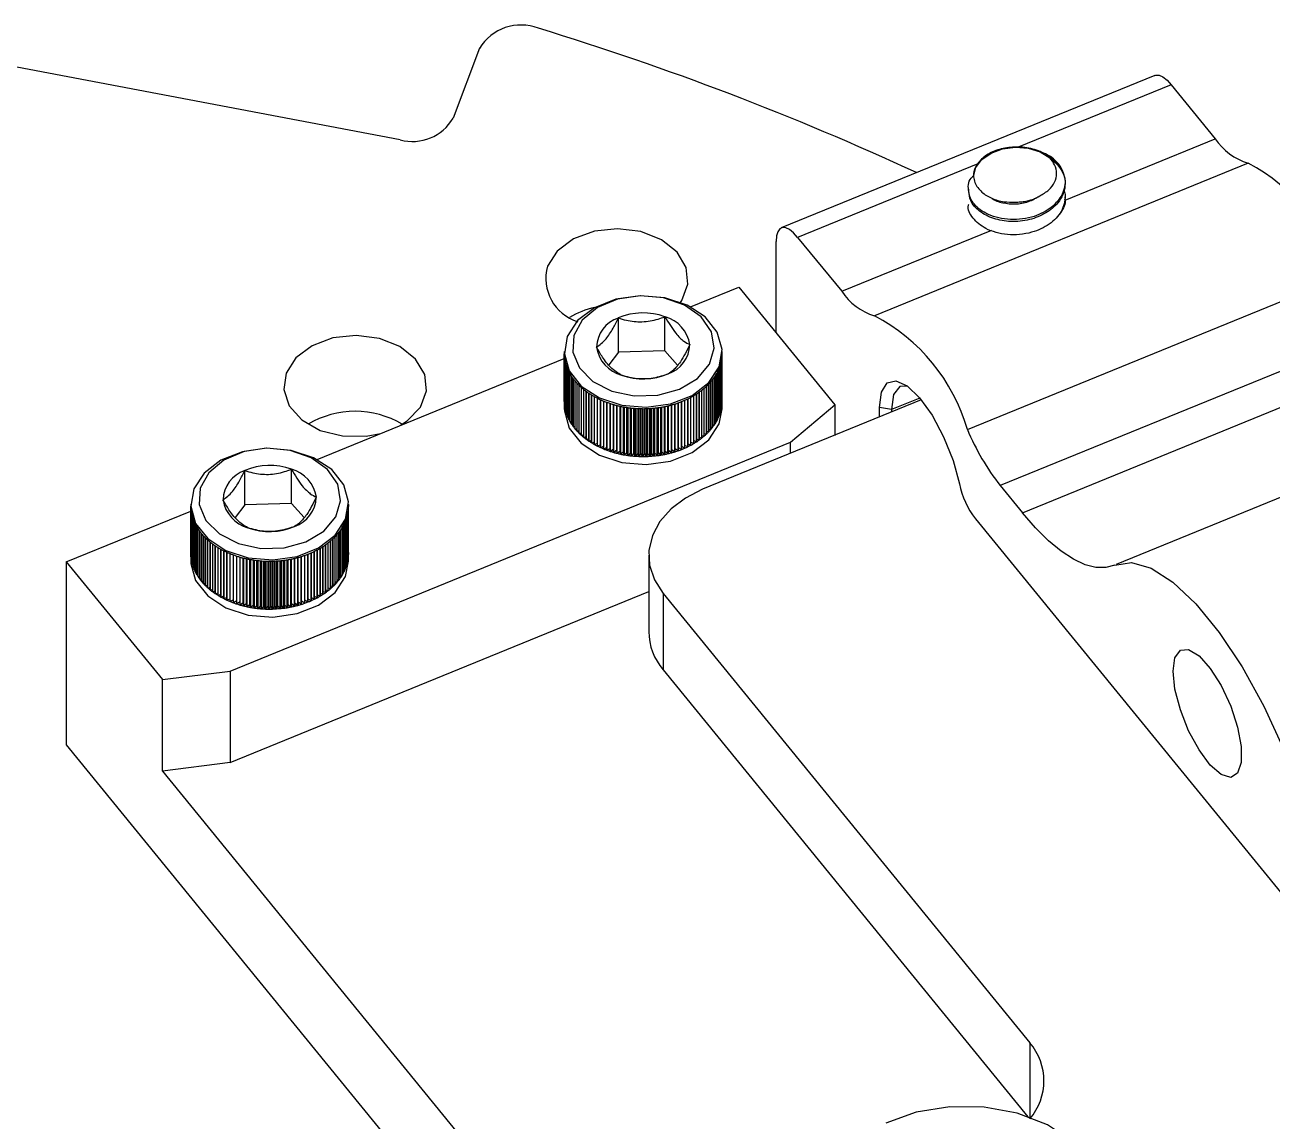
# Model space of a CAD drawing. Header units: inches. Extents: x -3.35 to 3.35, y -2.74 to 2.65.
# Drawn here: x 0.573 to 2.018, y 0.722 to 1.992 of the extents above; entities that cross this region are included whole.
import ezdxf

# ---------------------------------------------------------------- set-up
doc = ezdxf.new("R2010")
doc.units = ezdxf.units.IN
doc.header["$MEASUREMENT"] = 0

msp = doc.modelspace()

# ---------------------------------------------------------------- linework, layer by layer
at = {"color": 7, "linetype": 'Continuous', "lineweight": 25}
for p, q in [((1.0076, 1.8594), (0.3797, 1.9783)), ((1.0995, 1.9653), (1.0688, 1.8844)), ((1.8824, 1.934), (1.4493, 1.7572)), ((1.9013, 1.9231), (1.7239, 1.8507)), ((1.9013, 1.9231), (1.9523, 1.8606)), ((1.7782, 1.7895), (1.9523, 1.8606)), ((1.6771, 1.8316), (1.4682, 1.7463)), ((1.9904, 1.8322), (1.5574, 1.6554)), ((1.6662, 1.8022), (1.6662, 1.8)), ((1.7782, 1.7912), (1.7782, 1.7934)), ((1.5193, 1.6838), (1.6934, 1.7548)), ((1.4432, 1.6355), (1.4432, 1.7416)), ((1.4682, 1.7463), (1.5193, 1.6838)), ((1.665, 1.5236), (2.098, 1.7004)), ((1.3441, 1.6658), (1.3999, 1.6885)), ((1.3999, 1.6885), (1.5113, 1.5522)), ((1.2604, 1.6133), (1.2604, 1.6529)), ((1.3144, 1.6147), (1.3144, 1.6543)), ((2.1361, 1.6354), (1.7031, 1.4586)), ((0.9111, 1.489), (1.1977, 1.606)), ((1.1977, 1.614), (1.1977, 1.6126)), ((1.1977, 1.5562), (1.1977, 1.6117)), ((1.1977, 1.556), (1.1977, 1.6114)), ((1.1979, 1.5532), (1.1979, 1.6086)), ((1.1979, 1.553), (1.1979, 1.6084)), ((1.1983, 1.5502), (1.1983, 1.6056)), ((1.1983, 1.55), (1.1983, 1.6054)), ((1.2604, 1.6133), (1.2493, 1.5984)), ((1.3144, 1.6147), (1.2604, 1.6133)), ((1.3291, 1.5983), (1.3144, 1.6147)), ((1.3804, 1.552), (1.3804, 1.6074)), ((1.3805, 1.5522), (1.3805, 1.6076)), ((1.3807, 1.6126), (1.3807, 1.614)), ((1.3807, 1.558), (1.3807, 1.6117)), ((1.3807, 1.5552), (1.3807, 1.6106)), ((1.3807, 1.555), (1.3807, 1.6104)), ((1.1988, 1.5472), (1.1988, 1.6026)), ((1.1989, 1.5469), (1.1989, 1.6024)), ((1.1996, 1.5442), (1.1996, 1.5996)), ((1.1996, 1.544), (1.1996, 1.5994)), ((1.2005, 1.5412), (1.2005, 1.5967)), ((1.2006, 1.541), (1.2006, 1.5964)), ((1.2017, 1.5383), (1.2017, 1.5937)), ((1.2018, 1.5381), (1.2018, 1.5935)), ((1.203, 1.5354), (1.203, 1.5908)), ((1.2031, 1.5352), (1.2031, 1.5906)), ((1.3763, 1.5373), (1.3763, 1.5928)), ((1.3763, 1.5371), (1.3763, 1.5926)), ((1.3775, 1.54), (1.3775, 1.5955)), ((1.3776, 1.5402), (1.3776, 1.5957)), ((1.3785, 1.543), (1.3785, 1.5984)), ((1.3786, 1.5432), (1.3786, 1.5986)), ((1.3794, 1.5462), (1.3794, 1.6016)), ((1.3794, 1.5459), (1.3794, 1.6014)), ((1.38, 1.5492), (1.38, 1.6046)), ((1.38, 1.5489), (1.38, 1.6044)), ((1.7288, 1.4272), (2.1618, 1.604)), ((1.2046, 1.5326), (1.2046, 1.588)), ((1.2047, 1.5324), (1.2047, 1.5878)), ((1.2063, 1.5298), (1.2063, 1.5852)), ((1.2064, 1.5296), (1.2064, 1.585)), ((1.2082, 1.5271), (1.2082, 1.5825)), ((1.2083, 1.5269), (1.2083, 1.5823)), ((1.2103, 1.5244), (1.2103, 1.5799)), ((1.2104, 1.5242), (1.2104, 1.5797)), ((1.2125, 1.5218), (1.2125, 1.5773)), ((1.2127, 1.5217), (1.2127, 1.5771)), ((1.365, 1.5208), (1.365, 1.5763)), ((1.3651, 1.521), (1.3651, 1.5764)), ((1.3673, 1.5234), (1.3673, 1.5788)), ((1.3675, 1.5236), (1.3675, 1.579)), ((1.3695, 1.526), (1.3695, 1.5814)), ((1.3696, 1.5262), (1.3696, 1.5816)), ((1.3714, 1.5287), (1.3714, 1.5841)), ((1.3716, 1.5289), (1.3716, 1.5843)), ((1.3732, 1.5314), (1.3732, 1.5869)), ((1.3733, 1.5316), (1.3733, 1.5871)), ((1.3748, 1.5343), (1.3748, 1.5897)), ((1.3749, 1.5345), (1.3749, 1.5899)), ((1.215, 1.5193), (1.215, 1.5748)), ((1.2151, 1.5192), (1.2151, 1.5746)), ((1.2175, 1.5169), (1.2175, 1.5724)), ((1.2177, 1.5168), (1.2177, 1.5722)), ((1.2203, 1.5146), (1.2203, 1.57)), ((1.2205, 1.5144), (1.2205, 1.5699)), ((1.2232, 1.5124), (1.2232, 1.5678)), ((1.2234, 1.5122), (1.2234, 1.5676)), ((1.2262, 1.5102), (1.2262, 1.5656)), ((1.2264, 1.5101), (1.2264, 1.5655)), ((1.2294, 1.5082), (1.2294, 1.5636)), ((1.2296, 1.508), (1.2296, 1.5635)), ((1.2327, 1.5062), (1.2327, 1.5617)), ((1.2329, 1.5061), (1.2329, 1.5616)), ((1.3478, 1.5074), (1.3478, 1.5628)), ((1.348, 1.5075), (1.348, 1.563)), ((1.351, 1.5094), (1.351, 1.5648)), ((1.3512, 1.5095), (1.3512, 1.565)), ((1.3541, 1.5115), (1.3541, 1.5669)), ((1.3543, 1.5116), (1.3543, 1.5671)), ((1.357, 1.5137), (1.357, 1.5691)), ((1.3572, 1.5138), (1.3572, 1.5693)), ((1.3598, 1.516), (1.3598, 1.5714)), ((1.36, 1.5161), (1.36, 1.5716)), ((1.3625, 1.5184), (1.3625, 1.5738)), ((1.3627, 1.5185), (1.3627, 1.574)), ((1.1977, 1.5571), (1.1977, 1.5478)), ((1.1979, 1.556), (1.1977, 1.556)), ((1.1983, 1.5529), (1.1979, 1.553)), ((1.1988, 1.5498), (1.1983, 1.55)), ((1.1996, 1.5468), (1.1989, 1.5469)), ((1.2361, 1.5044), (1.2361, 1.5599)), ((1.2364, 1.5043), (1.2364, 1.5597)), ((1.2397, 1.5027), (1.2397, 1.5582)), ((1.2399, 1.5026), (1.2399, 1.558)), ((1.2434, 1.5011), (1.2434, 1.5566)), ((1.2436, 1.501), (1.2436, 1.5565)), ((1.2471, 1.4997), (1.2471, 1.5551)), ((1.2474, 1.4996), (1.2474, 1.555)), ((1.251, 1.4984), (1.251, 1.5538)), ((1.2512, 1.4983), (1.2512, 1.5537)), ((1.2549, 1.4971), (1.2549, 1.5526)), ((1.2549, 1.5007), (1.2549, 1.5526)), ((1.2552, 1.4971), (1.2552, 1.5525)), ((1.2587, 1.4996), (1.2587, 1.5516)), ((1.2589, 1.4961), (1.2589, 1.5515)), ((1.2592, 1.496), (1.2592, 1.5514)), ((1.2625, 1.4986), (1.2625, 1.5507)), ((1.263, 1.4951), (1.263, 1.5506)), ((1.2633, 1.4951), (1.2633, 1.5505)), ((1.2664, 1.4978), (1.2664, 1.5499)), ((1.2671, 1.4943), (1.2671, 1.5498)), ((1.2674, 1.4943), (1.2674, 1.5497)), ((1.2704, 1.4971), (1.2704, 1.5492)), ((1.2713, 1.4937), (1.2713, 1.5491)), ((1.2716, 1.4936), (1.2716, 1.5491)), ((1.2744, 1.4966), (1.2744, 1.5487)), ((1.2755, 1.4931), (1.2755, 1.5486)), ((1.2758, 1.4931), (1.2758, 1.5486)), ((1.2784, 1.4961), (1.2784, 1.5483)), ((1.2798, 1.4928), (1.2798, 1.5482)), ((1.2801, 1.4927), (1.2801, 1.5482)), ((1.2824, 1.4958), (1.2824, 1.548)), ((1.2841, 1.4925), (1.2841, 1.548)), ((1.2844, 1.4925), (1.2844, 1.5479)), ((1.2865, 1.4957), (1.2865, 1.5479)), ((1.2884, 1.4924), (1.2884, 1.5479)), ((1.2887, 1.4924), (1.2887, 1.5479)), ((1.2906, 1.4957), (1.2906, 1.5479)), ((1.2927, 1.4925), (1.2927, 1.5479)), ((1.293, 1.4925), (1.293, 1.5479)), ((1.2947, 1.4958), (1.2947, 1.548)), ((1.2969, 1.4927), (1.2969, 1.5481)), ((1.2972, 1.4927), (1.2972, 1.5481)), ((1.2987, 1.496), (1.2987, 1.5482)), ((1.3012, 1.493), (1.3012, 1.5484)), ((1.3015, 1.493), (1.3015, 1.5484)), ((1.3028, 1.4964), (1.3028, 1.5486)), ((1.3054, 1.4934), (1.3054, 1.5489)), ((1.3057, 1.4935), (1.3057, 1.5489)), ((1.3068, 1.4969), (1.3068, 1.5491)), ((1.3096, 1.4941), (1.3096, 1.5495)), ((1.3099, 1.4941), (1.3099, 1.5495)), ((1.3107, 1.4976), (1.3107, 1.5497)), ((1.3138, 1.4948), (1.3138, 1.5502)), ((1.3141, 1.4949), (1.3141, 1.5503)), ((1.3147, 1.4983), (1.3147, 1.5504)), ((1.3179, 1.4957), (1.3179, 1.5511)), ((1.3182, 1.4957), (1.3182, 1.5512)), ((1.3185, 1.4993), (1.3185, 1.5513)), ((1.322, 1.4967), (1.322, 1.5521)), ((1.3222, 1.4968), (1.3222, 1.5522)), ((1.3223, 1.5003), (1.3223, 1.5522)), ((1.3259, 1.4978), (1.3259, 1.5533)), ((1.3262, 1.4979), (1.3262, 1.5534)), ((1.3298, 1.4991), (1.3298, 1.5546)), ((1.3301, 1.4992), (1.3301, 1.5547)), ((1.3336, 1.5005), (1.3336, 1.556)), ((1.3339, 1.5006), (1.3339, 1.5561)), ((1.3373, 1.5021), (1.3373, 1.5575)), ((1.3376, 1.5022), (1.3376, 1.5576)), ((1.3409, 1.5037), (1.3409, 1.5592)), ((1.3412, 1.5038), (1.3412, 1.5593)), ((1.3444, 1.5055), (1.3444, 1.5609)), ((1.3446, 1.5056), (1.3446, 1.5611)), ((1.6116, 1.5579), (1.3581, 1.4544)), ((1.38, 1.5489), (1.3794, 1.5488)), ((1.3804, 1.552), (1.38, 1.5519)), ((1.3807, 1.555), (1.3805, 1.5549)), ((1.3807, 1.558), (1.3807, 1.558)), ((1.3807, 1.5478), (1.3807, 1.5571)), ((1.46, 1.5089), (1.5113, 1.5522)), ((1.5113, 1.5522), (1.5113, 1.5169)), ((1.5632, 1.5381), (1.5632, 1.5493)), ((1.5769, 1.5467), (1.5632, 1.5493)), ((1.6098, 1.5601), (1.5769, 1.5467)), ((1.2005, 1.5438), (1.1996, 1.544)), ((1.2017, 1.5409), (1.2006, 1.541)), ((1.203, 1.538), (1.2018, 1.5381)), ((1.2046, 1.5352), (1.2031, 1.5352)), ((1.3748, 1.5343), (1.3733, 1.5342)), ((1.3763, 1.5371), (1.3749, 1.5371)), ((1.3775, 1.54), (1.3763, 1.5399)), ((1.3785, 1.543), (1.3776, 1.5429)), ((1.3794, 1.5459), (1.3786, 1.5458)), ((1.5769, 1.5467), (1.5769, 1.5437)), ((2.2704, 1.544), (1.8374, 1.3672)), ((1.2063, 1.5324), (1.2047, 1.5324)), ((1.2082, 1.5297), (1.2064, 1.5296)), ((1.2103, 1.527), (1.2083, 1.5269)), ((1.2125, 1.5245), (1.2104, 1.5242)), ((1.215, 1.522), (1.2127, 1.5217)), ((1.2175, 1.5196), (1.2151, 1.5192)), ((1.3625, 1.5184), (1.36, 1.5188)), ((1.365, 1.5208), (1.3627, 1.5212)), ((1.3673, 1.5234), (1.3651, 1.5236)), ((1.3695, 1.526), (1.3675, 1.5262)), ((1.3714, 1.5287), (1.3696, 1.5288)), ((1.3732, 1.5314), (1.3716, 1.5315)), ((0.8105, 1.2438), (1.46, 1.5089)), ((1.2203, 1.5173), (1.2177, 1.5168)), ((1.2232, 1.5151), (1.2205, 1.5144)), ((1.2262, 1.513), (1.2234, 1.5122)), ((1.2294, 1.511), (1.2264, 1.5101)), ((1.2327, 1.5091), (1.2296, 1.508)), ((1.2361, 1.5074), (1.2329, 1.5061)), ((1.2397, 1.5058), (1.2364, 1.5043)), ((1.2434, 1.5043), (1.2399, 1.5026)), ((1.3373, 1.5021), (1.3339, 1.5038)), ((1.3409, 1.5037), (1.3376, 1.5053)), ((1.3444, 1.5055), (1.3412, 1.5068)), ((1.3478, 1.5074), (1.3446, 1.5085)), ((1.351, 1.5094), (1.348, 1.5104)), ((1.3541, 1.5115), (1.3512, 1.5123)), ((1.357, 1.5137), (1.3543, 1.5144)), ((1.3598, 1.516), (1.3572, 1.5165)), ((1.46, 1.496), (1.46, 1.5089)), ((1.2471, 1.503), (1.2436, 1.501)), ((1.251, 1.5017), (1.2474, 1.4996)), ((1.2549, 1.5007), (1.2512, 1.4983)), ((1.2549, 1.4971), (1.2549, 1.5007)), ((1.2587, 1.4996), (1.2552, 1.4971)), ((1.2589, 1.4961), (1.2587, 1.4996)), ((1.2625, 1.4986), (1.2592, 1.496)), ((1.263, 1.4951), (1.2625, 1.4986)), ((1.2664, 1.4978), (1.2633, 1.4951)), ((1.2671, 1.4943), (1.2664, 1.4978)), ((1.2704, 1.4971), (1.2674, 1.4943)), ((1.2713, 1.4937), (1.2704, 1.4971)), ((1.2744, 1.4966), (1.2716, 1.4936)), ((1.2755, 1.4931), (1.2744, 1.4966)), ((1.2784, 1.4961), (1.2758, 1.4931)), ((1.2798, 1.4928), (1.2784, 1.4961)), ((1.2824, 1.4958), (1.2801, 1.4927)), ((1.2841, 1.4925), (1.2824, 1.4958)), ((1.2865, 1.4957), (1.2844, 1.4925)), ((1.2884, 1.4924), (1.2865, 1.4957)), ((1.2906, 1.4957), (1.2887, 1.4924)), ((1.2927, 1.4925), (1.2906, 1.4957)), ((1.2947, 1.4958), (1.293, 1.4925)), ((1.2969, 1.4927), (1.2947, 1.4958)), ((1.2987, 1.496), (1.2972, 1.4927)), ((1.3012, 1.493), (1.2987, 1.496)), ((1.3028, 1.4964), (1.3015, 1.493)), ((1.3054, 1.4934), (1.3028, 1.4964)), ((1.3068, 1.4969), (1.3057, 1.4935)), ((1.3096, 1.4941), (1.3068, 1.4969)), ((1.3107, 1.4976), (1.3099, 1.4941)), ((1.3138, 1.4948), (1.3107, 1.4976)), ((1.3147, 1.4983), (1.3141, 1.4949)), ((1.3179, 1.4957), (1.3147, 1.4983)), ((1.3185, 1.4993), (1.3182, 1.4957)), ((1.322, 1.4967), (1.3185, 1.4993)), ((1.3223, 1.5003), (1.3222, 1.4968)), ((1.3259, 1.4978), (1.3223, 1.5003)), ((1.3298, 1.4991), (1.3262, 1.5014)), ((1.3336, 1.5005), (1.3301, 1.5025)), ((0.8273, 1.4365), (0.8273, 1.4761)), ((0.8814, 1.438), (0.8814, 1.4776)), ((1.7031, 1.4586), (1.7288, 1.4272)), ((0.7647, 1.4372), (0.7647, 1.4358)), ((0.7647, 1.3794), (0.7647, 1.4349)), ((0.7647, 1.3792), (0.7647, 1.4347)), ((0.7649, 1.3764), (0.7649, 1.4318)), ((0.7649, 1.3762), (0.7649, 1.4316)), ((0.8273, 1.4365), (0.8163, 1.4216)), ((0.8814, 1.438), (0.8273, 1.4365)), ((0.8961, 1.4216), (0.8814, 1.438)), ((0.9477, 1.4358), (0.9477, 1.4372)), ((0.9477, 1.3812), (0.9477, 1.4349)), ((0.9477, 1.3784), (0.9477, 1.4339)), ((0.9477, 1.3782), (0.9477, 1.4337)), ((0.6205, 1.3703), (0.7647, 1.4292)), ((0.7653, 1.3734), (0.7653, 1.4288)), ((0.7653, 1.3732), (0.7653, 1.4286)), ((0.7658, 1.3704), (0.7658, 1.4258)), ((0.7659, 1.3702), (0.7659, 1.4256)), ((0.7666, 1.3674), (0.7666, 1.4228)), ((0.7666, 1.3672), (0.7666, 1.4226)), ((0.7675, 1.3644), (0.7675, 1.4199)), ((0.7676, 1.3642), (0.7676, 1.4197)), ((0.7687, 1.3615), (0.7687, 1.417)), ((0.7688, 1.3613), (0.7688, 1.4168)), ((0.9445, 1.3635), (0.9445, 1.4189)), ((0.9445, 1.3633), (0.9445, 1.4187)), ((0.9455, 1.3662), (0.9455, 1.4216)), ((0.9456, 1.3664), (0.9456, 1.4218)), ((0.9463, 1.3692), (0.9463, 1.4246)), ((0.9464, 1.3694), (0.9464, 1.4248)), ((0.947, 1.3724), (0.947, 1.4278)), ((0.947, 1.3722), (0.947, 1.4276)), ((0.9474, 1.3752), (0.9474, 1.4306)), ((0.9475, 1.3754), (0.9475, 1.4308)), ((1.6744, 1.4202), (2.2121, 0.7617)), ((0.77, 1.3586), (0.77, 1.4141)), ((0.7701, 1.3584), (0.7701, 1.4139)), ((0.7716, 1.3558), (0.7716, 1.4112)), ((0.7717, 1.3556), (0.7717, 1.411)), ((0.7733, 1.353), (0.7733, 1.4085)), ((0.7734, 1.3528), (0.7734, 1.4083)), ((0.7752, 1.3503), (0.7752, 1.4057)), ((0.7753, 1.3501), (0.7753, 1.4056)), ((0.7773, 1.3476), (0.7773, 1.4031)), ((0.7774, 1.3475), (0.7774, 1.4029)), ((0.9364, 1.3492), (0.9364, 1.4047)), ((0.9366, 1.3494), (0.9366, 1.4048)), ((0.9384, 1.3519), (0.9384, 1.4074)), ((0.9385, 1.3521), (0.9385, 1.4075)), ((0.9402, 1.3547), (0.9402, 1.4101)), ((0.9403, 1.3549), (0.9403, 1.4103)), ((0.9418, 1.3575), (0.9418, 1.4129)), ((0.9419, 1.3577), (0.9419, 1.4131)), ((0.9432, 1.3603), (0.9432, 1.4158)), ((0.9433, 1.3605), (0.9433, 1.416)), ((0.7795, 1.3451), (0.7795, 1.4005)), ((0.7797, 1.3449), (0.7797, 1.4003)), ((0.7819, 1.3426), (0.7819, 1.398)), ((0.7821, 1.3424), (0.7821, 1.3978)), ((0.7845, 1.3401), (0.7845, 1.3956)), ((0.7847, 1.34), (0.7847, 1.3954)), ((0.7873, 1.3378), (0.7873, 1.3933)), ((0.7875, 1.3377), (0.7875, 1.3931)), ((0.7902, 1.3356), (0.7902, 1.391)), ((0.7904, 1.3354), (0.7904, 1.3909)), ((0.7932, 1.3334), (0.7932, 1.3889)), ((0.7934, 1.3333), (0.7934, 1.3887)), ((0.918, 1.3326), (0.918, 1.388)), ((0.9182, 1.3327), (0.9182, 1.3882)), ((0.9211, 1.3347), (0.9211, 1.3901)), ((0.9213, 1.3348), (0.9213, 1.3903)), ((0.924, 1.3369), (0.924, 1.3923)), ((0.9242, 1.3371), (0.9242, 1.3925)), ((0.9268, 1.3392), (0.9268, 1.3946)), ((0.927, 1.3394), (0.927, 1.3948)), ((0.9295, 1.3416), (0.9295, 1.397)), ((0.9297, 1.3417), (0.9297, 1.3972)), ((0.932, 1.344), (0.932, 1.3995)), ((0.9321, 1.3442), (0.9321, 1.3997)), ((0.9343, 1.3466), (0.9343, 1.402)), ((0.9344, 1.3468), (0.9344, 1.4022)), ((0.7647, 1.3803), (0.7647, 1.371)), ((0.7649, 1.3792), (0.7647, 1.3792)), ((0.7653, 1.3761), (0.7649, 1.3762)), ((0.7964, 1.3314), (0.7964, 1.3868)), ((0.7966, 1.3313), (0.7966, 1.3867)), ((0.7997, 1.3295), (0.7997, 1.3849)), ((0.7999, 1.3293), (0.7999, 1.3848)), ((0.8031, 1.3277), (0.8031, 1.3831)), ((0.8034, 1.3275), (0.8034, 1.383)), ((0.8067, 1.3259), (0.8067, 1.3814)), ((0.8069, 1.3258), (0.8069, 1.3813)), ((0.8103, 1.3244), (0.8103, 1.3798)), ((0.8106, 1.3243), (0.8106, 1.3797)), ((0.8141, 1.3229), (0.8141, 1.3783)), ((0.8144, 1.3228), (0.8144, 1.3782)), ((0.818, 1.3216), (0.818, 1.377)), ((0.8182, 1.3215), (0.8182, 1.3769)), ((0.8219, 1.3204), (0.8219, 1.3758)), ((0.8219, 1.3239), (0.8219, 1.3758)), ((0.8222, 1.3203), (0.8222, 1.3757)), ((0.8256, 1.3228), (0.8256, 1.3748)), ((0.8259, 1.3193), (0.8259, 1.3747)), ((0.8262, 1.3192), (0.8262, 1.3747)), ((0.8295, 1.3219), (0.8295, 1.3739)), ((0.83, 1.3184), (0.83, 1.3738)), ((0.8303, 1.3183), (0.8303, 1.3737)), ((0.8808, 1.318), (0.8808, 1.3735)), ((0.8811, 1.3181), (0.8811, 1.3735)), ((0.8817, 1.3216), (0.8817, 1.3736)), ((0.8849, 1.3189), (0.8849, 1.3743)), ((0.8852, 1.319), (0.8852, 1.3744)), ((0.8855, 1.3225), (0.8855, 1.3745)), ((0.8889, 1.3199), (0.8889, 1.3754)), ((0.8892, 1.32), (0.8892, 1.3754)), ((0.8893, 1.3235), (0.8893, 1.3755)), ((0.8929, 1.3211), (0.8929, 1.3765)), ((0.8932, 1.3212), (0.8932, 1.3766)), ((0.8968, 1.3224), (0.8968, 1.3778)), ((0.8971, 1.3224), (0.8971, 1.3779)), ((0.9006, 1.3238), (0.9006, 1.3792)), ((0.9009, 1.3239), (0.9009, 1.3793)), ((0.9043, 1.3253), (0.9043, 1.3807)), ((0.9046, 1.3254), (0.9046, 1.3808)), ((0.9079, 1.3269), (0.9079, 1.3824)), ((0.9081, 1.3271), (0.9081, 1.3825)), ((0.9114, 1.3287), (0.9114, 1.3842)), ((0.9116, 1.3288), (0.9116, 1.3843)), ((0.9147, 1.3306), (0.9147, 1.386)), ((0.915, 1.3307), (0.915, 1.3862)), ((0.9474, 1.3752), (0.947, 1.3751)), ((0.9477, 1.3782), (0.9475, 1.3782)), ((0.9477, 1.3812), (0.9477, 1.3812)), ((0.9477, 1.371), (0.9477, 1.3803)), ((1.2956, 1.3779), (1.2956, 1.2895)), ((0.6205, 1.3703), (0.6205, 1.1582)), ((0.6205, 1.3703), (0.7319, 1.234)), ((0.7658, 1.3731), (0.7653, 1.3732)), ((0.7666, 1.3701), (0.7659, 1.3702)), ((0.7675, 1.3671), (0.7666, 1.3672)), ((0.7687, 1.3641), (0.7676, 1.3642)), ((0.77, 1.3612), (0.7688, 1.3613)), ((0.8334, 1.321), (0.8334, 1.3731)), ((0.8341, 1.3176), (0.8341, 1.373)), ((0.8344, 1.3175), (0.8344, 1.3729)), ((0.8374, 1.3203), (0.8374, 1.3725)), ((0.8383, 1.3169), (0.8383, 1.3723)), ((0.8386, 1.3169), (0.8386, 1.3723)), ((0.8413, 1.3198), (0.8413, 1.3719)), ((0.8425, 1.3164), (0.8425, 1.3718)), ((0.8428, 1.3163), (0.8428, 1.3718)), ((0.8454, 1.3194), (0.8454, 1.3715)), ((0.8468, 1.316), (0.8468, 1.3714)), ((0.8471, 1.316), (0.8471, 1.3714)), ((0.8494, 1.3191), (0.8494, 1.3713)), ((0.8511, 1.3157), (0.8511, 1.3712)), ((0.8514, 1.3157), (0.8514, 1.3712)), ((0.8535, 1.3189), (0.8535, 1.3711)), ((0.8554, 1.3156), (0.8554, 1.3711)), ((0.8557, 1.3156), (0.8557, 1.3711)), ((0.8576, 1.3189), (0.8576, 1.3711)), ((0.8596, 1.3157), (0.8596, 1.3711)), ((0.8599, 1.3157), (0.8599, 1.3711)), ((0.8617, 1.319), (0.8617, 1.3712)), ((0.8639, 1.3159), (0.8639, 1.3713)), ((0.8642, 1.3159), (0.8642, 1.3713)), ((0.8657, 1.3192), (0.8657, 1.3714)), ((0.8682, 1.3162), (0.8682, 1.3716)), ((0.8685, 1.3162), (0.8685, 1.3717)), ((0.8698, 1.3196), (0.8698, 1.3718)), ((0.8724, 1.3167), (0.8724, 1.3721)), ((0.8727, 1.3167), (0.8727, 1.3721)), ((0.8738, 1.3201), (0.8738, 1.3723)), ((0.8766, 1.3173), (0.8766, 1.3727)), ((0.8769, 1.3173), (0.8769, 1.3728)), ((0.8777, 1.3208), (0.8777, 1.3729)), ((0.9432, 1.3603), (0.9419, 1.3603)), ((0.9445, 1.3633), (0.9433, 1.3632)), ((0.9455, 1.3662), (0.9445, 1.3661)), ((0.9463, 1.3692), (0.9456, 1.3691)), ((0.947, 1.3722), (0.9464, 1.3721)), ((0.7716, 1.3584), (0.7701, 1.3584)), ((0.7733, 1.3556), (0.7717, 1.3556)), ((0.7752, 1.3529), (0.7734, 1.3528)), ((0.7773, 1.3502), (0.7753, 1.3501)), ((0.7795, 1.3477), (0.7774, 1.3475)), ((0.7819, 1.3452), (0.7797, 1.3449)), ((0.9343, 1.3466), (0.9321, 1.3468)), ((0.9364, 1.3492), (0.9344, 1.3494)), ((0.9384, 1.3519), (0.9366, 1.352)), ((0.9402, 1.3547), (0.9385, 1.3547)), ((0.9418, 1.3575), (0.9403, 1.3575)), ((0.7845, 1.3428), (0.7821, 1.3424)), ((0.7873, 1.3405), (0.7847, 1.34)), ((0.7902, 1.3383), (0.7875, 1.3377)), ((0.7932, 1.3362), (0.7904, 1.3354)), ((0.7964, 1.3342), (0.7934, 1.3333)), ((0.7997, 1.3324), (0.7966, 1.3313)), ((0.8031, 1.3306), (0.7999, 1.3293)), ((0.8105, 1.1377), (1.2956, 1.3358)), ((0.9114, 1.3287), (0.9081, 1.3301)), ((0.9147, 1.3306), (0.9116, 1.3318)), ((0.918, 1.3326), (0.915, 1.3336)), ((0.9211, 1.3347), (0.9182, 1.3355)), ((0.924, 1.3369), (0.9213, 1.3376)), ((0.9268, 1.3392), (0.9242, 1.3398)), ((0.9295, 1.3416), (0.927, 1.342)), ((0.932, 1.344), (0.9297, 1.3444)), ((1.3124, 1.3337), (1.7374, 0.8132)), ((1.3124, 1.3337), (1.3124, 1.2453)), ((0.8067, 1.329), (0.8034, 1.3275)), ((0.8103, 1.3275), (0.8069, 1.3258)), ((0.8141, 1.3262), (0.8106, 1.3243)), ((0.818, 1.325), (0.8144, 1.3228)), ((0.8219, 1.3239), (0.8182, 1.3215)), ((0.8219, 1.3204), (0.8219, 1.3239)), ((0.8256, 1.3228), (0.8222, 1.3203)), ((0.8259, 1.3193), (0.8256, 1.3228)), ((0.8295, 1.3219), (0.8262, 1.3192)), ((0.83, 1.3184), (0.8295, 1.3219)), ((0.8334, 1.321), (0.8303, 1.3183)), ((0.8341, 1.3176), (0.8334, 1.321)), ((0.8374, 1.3203), (0.8344, 1.3175)), ((0.8383, 1.3169), (0.8374, 1.3203)), ((0.8413, 1.3198), (0.8386, 1.3169)), ((0.8425, 1.3164), (0.8413, 1.3198)), ((0.8454, 1.3194), (0.8428, 1.3163)), ((0.8468, 1.316), (0.8454, 1.3194)), ((0.8494, 1.3191), (0.8471, 1.316)), ((0.8511, 1.3157), (0.8494, 1.3191)), ((0.8535, 1.3189), (0.8514, 1.3157)), ((0.8554, 1.3156), (0.8535, 1.3189)), ((0.8576, 1.3189), (0.8557, 1.3156)), ((0.8596, 1.3157), (0.8576, 1.3189)), ((0.8617, 1.319), (0.8599, 1.3157)), ((0.8639, 1.3159), (0.8617, 1.319)), ((0.8657, 1.3192), (0.8642, 1.3159)), ((0.8682, 1.3162), (0.8657, 1.3192)), ((0.8698, 1.3196), (0.8685, 1.3162)), ((0.8724, 1.3167), (0.8698, 1.3196)), ((0.8738, 1.3201), (0.8727, 1.3167)), ((0.8766, 1.3173), (0.8738, 1.3201)), ((0.8777, 1.3208), (0.8769, 1.3173)), ((0.8808, 1.318), (0.8777, 1.3208)), ((0.8817, 1.3216), (0.8811, 1.3181)), ((0.8849, 1.3189), (0.8817, 1.3216)), ((0.8855, 1.3225), (0.8852, 1.319)), ((0.8889, 1.3199), (0.8855, 1.3225)), ((0.8893, 1.3235), (0.8892, 1.32)), ((0.8929, 1.3211), (0.8893, 1.3235)), ((0.8968, 1.3224), (0.8932, 1.3246)), ((0.9006, 1.3238), (0.8971, 1.3258)), ((0.9043, 1.3253), (0.9009, 1.3271)), ((0.9079, 1.3269), (0.9046, 1.3285)), ((0.7319, 1.234), (0.8105, 1.2438)), ((0.8105, 1.2438), (0.8105, 1.1377)), ((1.3124, 1.2453), (1.7352, 0.7274)), ((0.7319, 1.1279), (0.7319, 1.234)), ((0.6205, 1.1582), (1.1682, 0.4874)), ((0.8105, 1.1377), (0.7319, 1.1279)), ((0.7319, 1.1279), (1.2233, 0.526)), ((1.7374, 0.8132), (1.7374, 0.7267))]:
    msp.add_line(p, q, dxfattribs=at)
at = {"color": 7, "linetype": 'Continuous', "lineweight": 25, "flags": 128}
for points in [[(1.8824, 1.934), (1.8836, 1.9344), (1.8874, 1.9341), (1.8917, 1.9321), (1.8964, 1.9284), (1.9013, 1.9231)], [(1.6719, 1.8166), (1.6747, 1.8271), (1.6817, 1.8365), (1.6924, 1.844), (1.7057, 1.849), (1.7206, 1.8509), (1.7355, 1.8497), (1.7493, 1.8454), (1.7607, 1.8384)], [(1.3324, 1.671), (1.334, 1.6733), (1.3411, 1.692), (1.3392, 1.7113), (1.3286, 1.7291), (1.3103, 1.7435), (1.2865, 1.7529), (1.2596, 1.7563), (1.2326, 1.7534), (1.2084, 1.7445), (1.1896, 1.7304), (1.1783, 1.7128), (1.1783, 1.7128)], [(1.4682, 1.7463), (1.4634, 1.7516), (1.4587, 1.7553), (1.4544, 1.7574), (1.4506, 1.7576), (1.4475, 1.7561), (1.4451, 1.7528), (1.4437, 1.7479), (1.4432, 1.7416)], [(1.2857, 1.6787), (1.2576, 1.6747), (1.2326, 1.6648), (1.2132, 1.65), (1.2012, 1.6316), (1.1978, 1.6115), (1.2034, 1.5916), (1.2174, 1.574), (1.2384, 1.5602), (1.2644, 1.5517), (1.2928, 1.5494), (1.3209, 1.5533), (1.3459, 1.5632), (1.3653, 1.5781), (1.3773, 1.5964), (1.3807, 1.6165), (1.3751, 1.6364), (1.3611, 1.6541), (1.3401, 1.6678), (1.3141, 1.6763), (1.2857, 1.6787)], [(1.286, 1.6787), (1.2595, 1.6748), (1.2362, 1.665), (1.2186, 1.6504), (1.2087, 1.6326), (1.2075, 1.6134), (1.2152, 1.595), (1.2309, 1.5794), (1.2529, 1.5682), (1.2789, 1.5627), (1.306, 1.5635), (1.3312, 1.5704), (1.352, 1.5827), (1.3659, 1.5992), (1.3715, 1.6179), (1.3682, 1.637), (1.3564, 1.6542), (1.3372, 1.6678), (1.3129, 1.6763), (1.286, 1.6787)], [(1.008, 1.5285), (1.0156, 1.5336), (1.0309, 1.5496), (1.038, 1.5683), (1.0361, 1.5875), (1.0254, 1.6053), (1.0072, 1.6197), (0.9834, 1.6291), (0.9565, 1.6326), (0.9295, 1.6297), (0.9053, 1.6207), (0.8865, 1.6067), (0.8752, 1.5891), (0.8752, 1.5891)], [(0.8752, 1.5891), (0.8725, 1.5699), (0.8789, 1.5511), (0.8935, 1.5348), (0.9148, 1.5227), (0.9406, 1.5162), (0.9679, 1.5159), (0.9846, 1.519)], [(1.5632, 1.5493), (1.5655, 1.5671), (1.572, 1.5777), (1.5822, 1.5801), (1.5951, 1.5742), (1.6095, 1.5604), (1.6241, 1.5401), (1.6375, 1.5151), (1.6484, 1.4879), (1.6558, 1.4609)], [(1.5953, 1.574), (1.5868, 1.5734), (1.5794, 1.5642), (1.5769, 1.5467)], [(1.1977, 1.5478), (1.1978, 1.5452), (1.2034, 1.5254), (1.2174, 1.5077), (1.2384, 1.494), (1.2644, 1.4855), (1.2928, 1.4831), (1.3209, 1.487), (1.3459, 1.4969), (1.3653, 1.5118), (1.3773, 1.5302), (1.3807, 1.5478)], [(0.8526, 1.5019), (0.8246, 1.4979), (0.7996, 1.4881), (0.7802, 1.4732), (0.7682, 1.4548), (0.7648, 1.4347), (0.7704, 1.4149), (0.7844, 1.3972), (0.8054, 1.3834), (0.8314, 1.375), (0.8598, 1.3726), (0.8879, 1.3765), (0.9129, 1.3864), (0.9323, 1.4013), (0.9443, 1.4197), (0.9477, 1.4398), (0.9421, 1.4596), (0.9281, 1.4773), (0.9071, 1.491), (0.8811, 1.4995), (0.8526, 1.5019)], [(0.853, 1.5019), (0.8265, 1.498), (0.8031, 1.4882), (0.7856, 1.4736), (0.7757, 1.4558), (0.7745, 1.4366), (0.7822, 1.4182), (0.7979, 1.4026), (0.8199, 1.3914), (0.8458, 1.3859), (0.8729, 1.3867), (0.8982, 1.3936), (0.9189, 1.406), (0.9329, 1.4224), (0.9385, 1.4412), (0.9352, 1.4602), (0.9234, 1.4774), (0.9042, 1.491), (0.8799, 1.4995), (0.853, 1.5019)], [(1.3581, 1.4544), (1.3382, 1.4443), (1.3215, 1.4317), (1.3085, 1.417), (1.2999, 1.4007), (1.2959, 1.3836), (1.2967, 1.3663), (1.3023, 1.3495), (1.3124, 1.3337)], [(1.836, 1.3666), (1.8256, 1.3636), (1.814, 1.3637), (1.8014, 1.367), (1.7879, 1.3733), (1.7738, 1.3826), (1.7591, 1.3948), (1.744, 1.4097), (1.7288, 1.4272)], [(0.7647, 1.371), (0.7648, 1.3684), (0.7704, 1.3486), (0.7844, 1.3309), (0.8054, 1.3172), (0.8314, 1.3087), (0.8598, 1.3063), (0.8879, 1.3103), (0.9129, 1.3202), (0.9323, 1.335), (0.9443, 1.3534), (0.9477, 1.371)], [(1.836, 1.3666), (1.8554, 1.3697), (1.878, 1.3631), (1.9031, 1.3468), (1.9297, 1.3216), (1.9568, 1.2885), (1.9834, 1.2485), (2.0085, 1.2033), (2.0311, 1.1545), (2.0505, 1.1039)], [(1.9035, 1.2436), (1.9056, 1.2592), (1.9119, 1.2679), (1.9215, 1.2686), (1.9335, 1.2614), (1.9465, 1.2469), (1.9592, 1.2269), (1.9702, 1.2033), (1.9782, 1.1789), (1.9824, 1.1562), (1.9824, 1.1377), (1.9782, 1.1254), (1.9702, 1.1206), (1.9592, 1.1239), (1.9465, 1.1349), (1.9335, 1.1524), (1.9215, 1.1745), (1.9119, 1.1988), (1.9056, 1.2227), (1.9035, 1.2436)], [(1.7532, 0.5259), (1.7834, 0.5442), (1.8066, 0.5671), (1.8213, 0.5932), (1.8267, 0.6211), (1.8226, 0.649), (1.8091, 0.6755), (1.787, 0.6989), (1.7577, 0.7179), (1.7228, 0.7314), (1.6843, 0.7385), (1.6445, 0.739), (1.6058, 0.7327), (1.5703, 0.7201)]]:
    msp.add_lwpolyline(points, dxfattribs=at)
at = {"color": 7, "linetype": 'Continuous', "lineweight": 25}
for centre, radius, start, end in [((1.1474, 1.9364), 0.0559, 68.7257, 148.9509), ((0.1635, -1.2997), 3.4382, 65.1933, 73.0189), ((1.022, 1.9116), 0.0542, 254.5959, 329.8195), ((2.0112, 1.9), 0.0709, 213.7801, 252.9289), ((1.7403, 1.8078), 0.0384, 11.377, 63.2152), ((1.8894, 1.6399), 0.2172, 16.1702, 62.2928), ((1.2293, 1.6989), 0.0529, 164.6841, 252.3837), ((1.5782, 1.7232), 0.0709, 213.7801, 252.9289), ((1.2539, 1.5705), 0.0969, 102.3462, 121.1375), ((1.2722, 1.6177), 0.0371, 108.6674, 178.0019), ((1.2893, 1.5853), 0.0735, 69.9855, 113.1801), ((1.304, 1.6159), 0.0398, 8.7205, 74.738), ((1.4564, 1.4631), 0.2172, 16.1702, 62.2928), ((1.3062, 1.6233), 0.0371, 288.6674, 358.0019), ((1.2436, 1.6126), 0.0459, 181.3982, 184.9282), ((1.244, 1.6126), 0.0463, 185.1924, 188.7019), ((1.2447, 1.6127), 0.047, 188.9639, 192.4383), ((1.2745, 1.625), 0.0398, 188.7205, 254.738), ((1.3343, 1.6126), 0.0465, 350.0451, 353.5444), ((1.3348, 1.6126), 0.046, 353.8081, 357.3328), ((1.335, 1.6126), 0.0458, 357.5979, 1.133), ((1.2457, 1.6129), 0.048, 192.6971, 196.123), ((1.2469, 1.6133), 0.0493, 196.3776, 199.7431), ((1.2484, 1.6138), 0.0509, 199.9925, 203.2875), ((1.2501, 1.6146), 0.0527, 203.5313, 206.7477), ((1.252, 1.6156), 0.0549, 206.9851, 210.1167), ((1.3277, 1.6149), 0.0534, 332.1165, 335.3052), ((1.3295, 1.6141), 0.0514, 335.5468, 338.8164), ((1.3311, 1.6135), 0.0498, 339.064, 342.407), ((1.3324, 1.613), 0.0484, 342.6599, 346.0669), ((1.3335, 1.6128), 0.0473, 346.3244, 349.784), ((1.2541, 1.6168), 0.0573, 210.3475, 213.3902), ((1.2564, 1.6183), 0.06, 213.614, 216.5654), ((1.2587, 1.62), 0.0629, 216.7822, 219.6413), ((1.2611, 1.622), 0.0661, 219.8512, 222.6187), ((1.2636, 1.6243), 0.0694, 222.8216, 225.4992), ((1.2892, 1.6557), 0.0735, 249.9855, 293.1801), ((1.314, 1.6251), 0.0706, 313.5597, 316.2078), ((1.3165, 1.6227), 0.0672, 316.4085, 319.1457), ((1.3189, 1.6206), 0.0639, 319.3532, 322.1816), ((1.3213, 1.6188), 0.0609, 322.3961, 325.3166), ((1.3236, 1.6172), 0.0582, 325.5381, 328.5505), ((1.3257, 1.6159), 0.0557, 328.779, 331.8813), ((1.2661, 1.6268), 0.073, 225.6955, 228.2858), ((1.2685, 1.6296), 0.0766, 228.4756, 230.982), ((1.2709, 1.6325), 0.0805, 231.1657, 233.5922), ((1.2733, 1.6357), 0.0844, 233.77, 236.121), ((1.2755, 1.639), 0.0883, 236.2933, 238.5733), ((1.2775, 1.6424), 0.0923, 238.7405, 240.9544), ((1.2795, 1.6459), 0.0963, 241.1168, 243.2693), ((1.3003, 1.6436), 0.0937, 298.2652, 300.458), ((1.3023, 1.6401), 0.0897, 300.6236, 302.881), ((1.3045, 1.6368), 0.0857, 303.0516, 305.3783), ((1.3067, 1.6336), 0.0818, 305.5542, 307.955), ((1.3091, 1.6305), 0.0779, 308.1367, 310.616), ((1.3116, 1.6277), 0.0742, 310.8037, 313.3656), ((1.2435, 1.5571), 0.0458, 177.5979, 181.133), ((1.2436, 1.5571), 0.0459, 181.3982, 184.9282), ((1.244, 1.5572), 0.0463, 185.1924, 188.7019), ((1.2447, 1.5573), 0.047, 188.9639, 192.4383), ((1.2457, 1.5575), 0.048, 192.6971, 196.123), ((1.2812, 1.6494), 0.1002, 243.4274, 245.5234), ((1.2828, 1.6529), 0.104, 245.6774, 247.7218), ((1.2842, 1.6563), 0.1077, 247.8722, 249.8697), ((1.2854, 1.6596), 0.1112, 250.0167, 251.972), ((1.2864, 1.6627), 0.1145, 252.1161, 254.0337), ((1.2872, 1.6656), 0.1176, 254.1751, 256.0596), ((1.2879, 1.6683), 0.1203, 256.1987, 258.0542), ((1.2884, 1.6707), 0.1228, 258.1914, 260.0223), ((1.2888, 1.6727), 0.1248, 260.1578, 261.9682), ((1.289, 1.6744), 0.1266, 262.1023, 263.8964), ((1.2891, 1.6757), 0.1279, 264.0294, 265.8111), ((1.2892, 1.6767), 0.1288, 265.9433, 267.7166), ((1.2892, 1.6772), 0.1293, 267.8483, 269.617), ((1.2892, 1.6772), 0.1294, 269.7486, 271.5166), ((1.2892, 1.6769), 0.129, 271.6483, 273.4195), ((1.2893, 1.6761), 0.1282, 273.5516, 275.33), ((1.2894, 1.6749), 0.127, 275.4627, 277.2522), ((1.2896, 1.6733), 0.1255, 277.3859, 279.1904), ((1.2899, 1.6714), 0.1235, 279.3254, 281.1491), ((1.2904, 1.6691), 0.1212, 281.2856, 283.1325), ((1.291, 1.6665), 0.1185, 283.2709, 285.1452), ((1.2918, 1.6637), 0.1156, 285.2858, 287.1919), ((1.2927, 1.6606), 0.1124, 287.335, 289.2772), ((1.2939, 1.6574), 0.1089, 289.4232, 291.4061), ((1.2952, 1.654), 0.1053, 291.5553, 293.5835), ((1.2967, 1.6505), 0.1015, 293.7363, 295.8145), ((1.2984, 1.647), 0.0976, 295.9712, 298.1043), ((1.3335, 1.5573), 0.0473, 346.3244, 349.784), ((1.3343, 1.5572), 0.0465, 350.0451, 353.5444), ((1.3348, 1.5571), 0.046, 353.8081, 357.3328), ((1.335, 1.5571), 0.0458, 357.5979, 1.133), ((0.9553, 1.4382), 0.1066, 59.1702, 120.8298), ((1.2469, 1.5579), 0.0493, 196.3776, 199.7431), ((1.2484, 1.5584), 0.0509, 199.9925, 203.2875), ((1.2501, 1.5591), 0.0527, 203.5313, 206.7477), ((1.252, 1.5601), 0.0549, 206.9851, 210.1167), ((1.3257, 1.5605), 0.0557, 328.779, 331.8813), ((1.3277, 1.5594), 0.0534, 332.1165, 335.3052), ((1.3295, 1.5586), 0.0514, 335.5468, 338.8164), ((1.3311, 1.558), 0.0498, 339.064, 342.407), ((1.3324, 1.5576), 0.0484, 342.6599, 346.0669), ((1.2541, 1.5613), 0.0573, 210.3475, 213.3902), ((1.2564, 1.5628), 0.06, 213.614, 216.5654), ((1.2587, 1.5646), 0.0629, 216.7822, 219.6413), ((1.2611, 1.5666), 0.0661, 219.8512, 222.6187), ((1.2636, 1.5689), 0.0694, 222.8216, 225.4992), ((1.2661, 1.5714), 0.073, 225.6955, 228.2858), ((1.3116, 1.5723), 0.0742, 310.8037, 313.3656), ((1.314, 1.5697), 0.0706, 313.5597, 316.2078), ((1.3165, 1.5673), 0.0672, 316.4085, 319.1457), ((1.3189, 1.5652), 0.0639, 319.3532, 322.1816), ((1.3213, 1.5634), 0.0609, 322.3961, 325.3166), ((1.3236, 1.5618), 0.0582, 325.5381, 328.5505), ((1.9248, 1.6323), 0.2816, 202.6966, 218.0701), ((1.2685, 1.5741), 0.0766, 228.4756, 230.982), ((1.2709, 1.5771), 0.0805, 231.1657, 233.5922), ((1.2733, 1.5803), 0.0844, 233.77, 236.121), ((1.2755, 1.5836), 0.0883, 236.2933, 238.5733), ((1.2775, 1.587), 0.0923, 238.7405, 240.9544), ((1.2795, 1.5904), 0.0963, 241.1168, 243.2693), ((1.2812, 1.5939), 0.1002, 243.4274, 245.5234), ((1.2967, 1.5951), 0.1015, 293.7363, 295.8145), ((1.2984, 1.5916), 0.0976, 295.9712, 298.1043), ((1.3003, 1.5881), 0.0937, 298.2652, 300.458), ((1.3023, 1.5847), 0.0897, 300.6236, 302.881), ((1.3045, 1.5813), 0.0857, 303.0516, 305.3783), ((1.3067, 1.5781), 0.0818, 305.5542, 307.955), ((1.3091, 1.5751), 0.0779, 308.1367, 310.616), ((1.2828, 1.5974), 0.104, 245.6774, 247.7218), ((1.2842, 1.6008), 0.1077, 247.8722, 249.8697), ((1.2854, 1.6041), 0.1112, 250.0167, 251.972), ((1.2864, 1.6073), 0.1145, 252.1161, 254.0337), ((1.2872, 1.6102), 0.1176, 254.1751, 256.0596), ((1.2879, 1.6129), 0.1203, 256.1987, 258.0542), ((1.2884, 1.6152), 0.1228, 258.1914, 260.0223), ((1.2888, 1.6173), 0.1248, 260.1578, 261.9682), ((1.289, 1.619), 0.1266, 262.1023, 263.8964), ((1.2891, 1.6203), 0.1279, 264.0294, 265.8111), ((1.2892, 1.6212), 0.1288, 265.9433, 267.7166), ((1.2892, 1.6217), 0.1293, 267.8483, 269.617), ((1.2892, 1.6218), 0.1294, 269.7486, 271.5166), ((1.2892, 1.6214), 0.129, 271.6483, 273.4195), ((1.2893, 1.6207), 0.1282, 273.5516, 275.33), ((1.2894, 1.6195), 0.127, 275.4627, 277.2522), ((1.2896, 1.6179), 0.1255, 277.3859, 279.1904), ((1.2899, 1.616), 0.1235, 279.3254, 281.1491), ((1.2904, 1.6137), 0.1212, 281.2856, 283.1325), ((1.291, 1.6111), 0.1185, 283.2709, 285.1452), ((1.2918, 1.6083), 0.1156, 285.2858, 287.1919), ((1.2927, 1.6052), 0.1124, 287.335, 289.2772), ((1.2939, 1.6019), 0.1089, 289.4232, 291.4061), ((1.2952, 1.5986), 0.1053, 291.5553, 293.5835), ((0.8392, 1.4409), 0.0371, 108.6674, 178.0019), ((0.8563, 1.4085), 0.0735, 69.9855, 113.1801), ((0.871, 1.4392), 0.0398, 8.7205, 74.738), ((1.7549, 1.4816), 0.1013, 191.8276, 217.3328), ((0.8106, 1.4358), 0.0459, 181.3982, 184.9282), ((0.811, 1.4358), 0.0463, 185.1924, 188.7019), ((0.8415, 1.4482), 0.0398, 188.7205, 254.738), ((0.8732, 1.4465), 0.0371, 288.6674, 358.0019), ((0.9018, 1.4358), 0.046, 353.8081, 357.3328), ((0.902, 1.4358), 0.0458, 357.5979, 1.133), ((0.8117, 1.4359), 0.047, 188.9639, 192.4383), ((0.8127, 1.4362), 0.048, 192.6971, 196.123), ((0.8139, 1.4365), 0.0493, 196.3776, 199.7431), ((0.8154, 1.4371), 0.0509, 199.9925, 203.2875), ((0.8171, 1.4378), 0.0527, 203.5313, 206.7477), ((0.8965, 1.4373), 0.0514, 335.5468, 338.8164), ((0.8981, 1.4367), 0.0498, 339.064, 342.407), ((0.8994, 1.4363), 0.0484, 342.6599, 346.0669), ((0.9005, 1.436), 0.0473, 346.3244, 349.784), ((0.9013, 1.4358), 0.0465, 350.0451, 353.5444), ((0.819, 1.4388), 0.0549, 206.9851, 210.1167), ((0.8211, 1.44), 0.0573, 210.3475, 213.3902), ((0.8234, 1.4415), 0.06, 213.614, 216.5654), ((0.8257, 1.4432), 0.0629, 216.7822, 219.6413), ((0.8281, 1.4452), 0.0661, 219.8512, 222.6187), ((0.8562, 1.4789), 0.0735, 249.9855, 293.1801), ((0.8859, 1.4439), 0.0639, 319.3532, 322.1816), ((0.8883, 1.442), 0.0609, 322.3961, 325.3166), ((0.8906, 1.4405), 0.0582, 325.5381, 328.5505), ((0.8927, 1.4392), 0.0557, 328.779, 331.8813), ((0.8947, 1.4381), 0.0534, 332.1165, 335.3052), ((0.8306, 1.4475), 0.0694, 222.8216, 225.4992), ((0.8331, 1.45), 0.073, 225.6955, 228.2858), ((0.8355, 1.4528), 0.0766, 228.4756, 230.982), ((0.8379, 1.4558), 0.0805, 231.1657, 233.5922), ((0.8402, 1.4589), 0.0844, 233.77, 236.121), ((0.8424, 1.4622), 0.0883, 236.2933, 238.5733), ((0.8693, 1.4633), 0.0897, 300.6236, 302.881), ((0.8715, 1.46), 0.0857, 303.0516, 305.3783), ((0.8737, 1.4568), 0.0818, 305.5542, 307.955), ((0.8761, 1.4538), 0.0779, 308.1367, 310.616), ((0.8785, 1.4509), 0.0742, 310.8037, 313.3656), ((0.881, 1.4483), 0.0706, 313.5597, 316.2078), ((0.8835, 1.446), 0.0672, 316.4085, 319.1457), ((0.8105, 1.3803), 0.0458, 177.5979, 181.133), ((0.8106, 1.3803), 0.0459, 181.3982, 184.9282), ((0.811, 1.3804), 0.0463, 185.1924, 188.7019), ((0.8445, 1.4656), 0.0923, 238.7405, 240.9544), ((0.8464, 1.4691), 0.0963, 241.1168, 243.2693), ((0.8482, 1.4726), 0.1002, 243.4274, 245.5234), ((0.8498, 1.4761), 0.104, 245.6774, 247.7218), ((0.8512, 1.4795), 0.1077, 247.8722, 249.8697), ((0.8524, 1.4828), 0.1112, 250.0167, 251.972), ((0.8534, 1.4859), 0.1145, 252.1161, 254.0337), ((0.8542, 1.4888), 0.1176, 254.1751, 256.0596), ((0.8549, 1.4915), 0.1203, 256.1987, 258.0542), ((0.8554, 1.4939), 0.1228, 258.1914, 260.0223), ((0.8569, 1.4946), 0.1235, 279.3254, 281.1491), ((0.8574, 1.4923), 0.1212, 281.2856, 283.1325), ((0.858, 1.4898), 0.1185, 283.2709, 285.1452), ((0.8587, 1.4869), 0.1156, 285.2858, 287.1919), ((0.8597, 1.4839), 0.1124, 287.335, 289.2772), ((0.8608, 1.4806), 0.1089, 289.4232, 291.4061), ((0.8622, 1.4772), 0.1053, 291.5553, 293.5835), ((0.8637, 1.4738), 0.1015, 293.7363, 295.8145), ((0.8654, 1.4703), 0.0976, 295.9712, 298.1043), ((0.8673, 1.4668), 0.0937, 298.2652, 300.458), ((0.9013, 1.3804), 0.0465, 350.0451, 353.5444), ((0.9018, 1.3804), 0.046, 353.8081, 357.3328), ((0.902, 1.3803), 0.0458, 357.5979, 1.133), ((0.8117, 1.3805), 0.047, 188.9639, 192.4383), ((0.8127, 1.3807), 0.048, 192.6971, 196.123), ((0.8139, 1.3811), 0.0493, 196.3776, 199.7431), ((0.8154, 1.3816), 0.0509, 199.9925, 203.2875), ((0.8171, 1.3824), 0.0527, 203.5313, 206.7477), ((0.8558, 1.496), 0.1248, 260.1578, 261.9682), ((0.856, 1.4977), 0.1266, 262.1023, 263.8964), ((0.8561, 1.499), 0.1279, 264.0294, 265.8111), ((0.8562, 1.4999), 0.1288, 265.9433, 267.7166), ((0.8562, 1.5004), 0.1293, 267.8483, 269.617), ((0.8562, 1.5005), 0.1294, 269.7486, 271.5166), ((0.8562, 1.5001), 0.129, 271.6483, 273.4195), ((0.8563, 1.4993), 0.1282, 273.5516, 275.33), ((0.8564, 1.4981), 0.127, 275.4627, 277.2522), ((0.8566, 1.4966), 0.1255, 277.3859, 279.1904), ((0.8947, 1.3827), 0.0534, 332.1165, 335.3052), ((0.8965, 1.3818), 0.0514, 335.5468, 338.8164), ((0.8981, 1.3812), 0.0498, 339.064, 342.407), ((0.8994, 1.3808), 0.0484, 342.6599, 346.0669), ((0.9005, 1.3806), 0.0473, 346.3244, 349.784), ((0.819, 1.3833), 0.0549, 206.9851, 210.1167), ((0.8211, 1.3846), 0.0573, 210.3475, 213.3902), ((0.8234, 1.386), 0.06, 213.614, 216.5654), ((0.8257, 1.3878), 0.0629, 216.7822, 219.6413), ((0.8281, 1.3898), 0.0661, 219.8512, 222.6187), ((0.8306, 1.3921), 0.0694, 222.8216, 225.4992), ((0.8835, 1.3905), 0.0672, 316.4085, 319.1457), ((0.8859, 1.3884), 0.0639, 319.3532, 322.1816), ((0.8883, 1.3866), 0.0609, 322.3961, 325.3166), ((0.8906, 1.385), 0.0582, 325.5381, 328.5505), ((0.8927, 1.3837), 0.0557, 328.779, 331.8813), ((0.8331, 1.3946), 0.073, 225.6955, 228.2858), ((0.8355, 1.3974), 0.0766, 228.4756, 230.982), ((0.8379, 1.4003), 0.0805, 231.1657, 233.5922), ((0.8402, 1.4035), 0.0844, 233.77, 236.121), ((0.8424, 1.4068), 0.0883, 236.2933, 238.5733), ((0.8445, 1.4102), 0.0923, 238.7405, 240.9544), ((0.8673, 1.4113), 0.0937, 298.2652, 300.458), ((0.8693, 1.4079), 0.0897, 300.6236, 302.881), ((0.8715, 1.4046), 0.0857, 303.0516, 305.3783), ((0.8737, 1.4014), 0.0818, 305.5542, 307.955), ((0.8761, 1.3983), 0.0779, 308.1367, 310.616), ((0.8785, 1.3955), 0.0742, 310.8037, 313.3656), ((0.881, 1.3929), 0.0706, 313.5597, 316.2078), ((0.8464, 1.4137), 0.0963, 241.1168, 243.2693), ((0.8482, 1.4172), 0.1002, 243.4274, 245.5234), ((0.8498, 1.4206), 0.104, 245.6774, 247.7218), ((0.8512, 1.4241), 0.1077, 247.8722, 249.8697), ((0.8524, 1.4273), 0.1112, 250.0167, 251.972), ((0.8534, 1.4305), 0.1145, 252.1161, 254.0337), ((0.8542, 1.4334), 0.1176, 254.1751, 256.0596), ((0.8549, 1.4361), 0.1203, 256.1987, 258.0542), ((0.8554, 1.4385), 0.1228, 258.1914, 260.0223), ((0.8558, 1.4405), 0.1248, 260.1578, 261.9682), ((0.856, 1.4422), 0.1266, 262.1023, 263.8964), ((0.8561, 1.4435), 0.1279, 264.0294, 265.8111), ((0.8562, 1.4444), 0.1288, 265.9433, 267.7166), ((0.8562, 1.4449), 0.1293, 267.8483, 269.617), ((0.8562, 1.445), 0.1294, 269.7486, 271.5166), ((0.8562, 1.4447), 0.129, 271.6483, 273.4195), ((0.8563, 1.4439), 0.1282, 273.5516, 275.33), ((0.8564, 1.4427), 0.127, 275.4627, 277.2522), ((0.8566, 1.4411), 0.1255, 277.3859, 279.1904), ((0.8569, 1.4392), 0.1235, 279.3254, 281.1491), ((0.8574, 1.4369), 0.1212, 281.2856, 283.1325), ((0.858, 1.4343), 0.1185, 283.2709, 285.1452), ((0.8587, 1.4315), 0.1156, 285.2858, 287.1919), ((0.8597, 1.4284), 0.1124, 287.335, 289.2772), ((0.8608, 1.4252), 0.1089, 289.4232, 291.4061), ((0.8622, 1.4218), 0.1053, 291.5553, 293.5835), ((0.8637, 1.4183), 0.1015, 293.7363, 295.8145), ((0.8654, 1.4148), 0.0976, 295.9712, 298.1043), ((1.365, 1.2905), 0.0694, 180.8339, 220.6732), ((1.6858, 0.769), 0.0679, 319.4148, 40.5852), ((0.1576, 0.3045), 0.4963, 28.5024, 63.0516)]:
    msp.add_arc(centre, radius, start, end, dxfattribs=at)
for points, knots in [([(1.7576, 1.842), (1.7522, 1.8445), (1.7412, 1.8496), (1.7221, 1.8516), (1.7039, 1.8494), (1.6882, 1.8431), (1.6771, 1.8335), (1.6723, 1.8241), (1.672, 1.8184), (1.6719, 1.8166)], [0, 0, 0, 0, 0.1610777, 0.3223636, 0.4764694, 0.6300212, 0.7837567, 0.9307696, 1, 1, 1, 1]), ([(1.7576, 1.842), (1.7638, 1.8368), (1.776, 1.8265), (1.7802, 1.8056), (1.7725, 1.7871), (1.7566, 1.7738), (1.7371, 1.7659), (1.7155, 1.7637), (1.6947, 1.7674), (1.6782, 1.776), (1.6677, 1.7877), (1.6671, 1.7962), (1.6668, 1.8)], [0, 0, 0, 0, 0.12015, 0.236129, 0.356499, 0.449227, 0.544238, 0.640264, 0.732561, 0.82848, 0.923665, 1, 1, 1, 1]), ([(1.7488, 1.7943), (1.7526, 1.7965), (1.7601, 1.8007), (1.7669, 1.8101), (1.7691, 1.8202), (1.7669, 1.8301), (1.7626, 1.8357), (1.7607, 1.8384)], [0, 0, 0, 0, 0.205201, 0.410316, 0.615245, 0.820974, 1, 1, 1, 1]), ([(1.7607, 1.8384), (1.7648, 1.8348), (1.7727, 1.828), (1.7763, 1.8194), (1.778, 1.8153)], [0, 0, 0, 0, 0.52042, 1, 1, 1, 1]), ([(1.778, 1.8153), (1.7781, 1.8142), (1.7788, 1.8071), (1.7752, 1.7936), (1.761, 1.7784), (1.7386, 1.768), (1.7111, 1.7655), (1.6862, 1.7726), (1.6701, 1.7857), (1.6652, 1.8011), (1.6662, 1.8129), (1.6716, 1.8173), (1.672, 1.8176)], [0, 0, 0, 0, 0.021521, 0.139105, 0.254404, 0.369488, 0.507205, 0.641394, 0.759289, 0.872596, 0.990135, 1, 1, 1, 1]), ([(1.6719, 1.8166), (1.6724, 1.8143), (1.6738, 1.8079), (1.6806, 1.7987), (1.6928, 1.7911), (1.7066, 1.787), (1.716, 1.7871), (1.7204, 1.7872)], [0, 0, 0, 0, 0.139363, 0.386338, 0.603514, 0.815111, 1, 1, 1, 1]), ([(1.7764, 1.8019), (1.777, 1.8005), (1.7781, 1.798), (1.7785, 1.7894), (1.7754, 1.776), (1.761, 1.7608), (1.7386, 1.7504), (1.7112, 1.7478), (1.6859, 1.755), (1.671, 1.7678), (1.6648, 1.7789), (1.6665, 1.7842), (1.6666, 1.7845)], [0, 0, 0, 0, 0.03111, 0.054798, 0.184222, 0.311131, 0.437803, 0.589386, 0.737087, 0.866853, 0.991569, 1, 1, 1, 1]), ([(1.6936, 1.7915), (1.6936, 1.7915), (1.6964, 1.7888), (1.706, 1.786), (1.7205, 1.7843), (1.7362, 1.787), (1.7446, 1.7919), (1.7488, 1.7943)], [0, 0, 0, 0, 0.003686, 0.25309, 0.495678, 0.748302, 1, 1, 1, 1]), ([(1.7204, 1.7872), (1.7225, 1.7872), (1.7257, 1.7872), (1.7298, 1.7877), (1.7339, 1.7883), (1.7378, 1.7893), (1.7415, 1.7907), (1.745, 1.7921), (1.7473, 1.7935), (1.7488, 1.7943)], [0, 0, 0, 0, 0.203259, 0.30465, 0.406041, 0.6093, 0.710691, 0.812082, 1, 1, 1, 1]), ([(1.7775, 1.7911), (1.7778, 1.7902), (1.7795, 1.7838), (1.7752, 1.7778), (1.7715, 1.7726)], [0, 0, 0, 0, 0.143912, 1, 1, 1, 1]), ([(1.2351, 1.619), (1.2388, 1.6216), (1.2449, 1.626), (1.2539, 1.6398), (1.2584, 1.6488), (1.2604, 1.6529)], [0, 0, 0, 0, 0.439111, 0.751362, 1, 1, 1, 1]), ([(1.2604, 1.6529), (1.2634, 1.6519), (1.2721, 1.6493), (1.288, 1.6476), (1.3034, 1.6504), (1.3118, 1.6534), (1.3144, 1.6543)], [0, 0, 0, 0, 0.180942, 0.506293, 0.843975, 1, 1, 1, 1]), ([(1.3144, 1.6543), (1.3186, 1.6474), (1.3257, 1.6356), (1.3359, 1.6258), (1.3411, 1.6232), (1.3433, 1.622)], [0, 0, 0, 0, 0.439111, 0.751362, 1, 1, 1, 1]), ([(1.3433, 1.622), (1.3397, 1.6149), (1.3335, 1.6027), (1.3246, 1.5923), (1.3201, 1.5894), (1.3181, 1.5881)], [0, 0, 0, 0, 0.439111, 0.751362, 1, 1, 1, 1]), ([(1.264, 1.5866), (1.2599, 1.589), (1.2528, 1.593), (1.2425, 1.6063), (1.2374, 1.6151), (1.2351, 1.619)], [0, 0, 0, 0, 0.439111, 0.751362, 1, 1, 1, 1]), ([(1.3181, 1.5881), (1.3155, 1.5872), (1.3071, 1.5841), (1.2917, 1.5813), (1.2757, 1.5831), (1.2671, 1.5857), (1.264, 1.5866)], [0, 0, 0, 0, 0.156025, 0.493707, 0.819058, 1, 1, 1, 1]), ([(0.8021, 1.4422), (0.8057, 1.4448), (0.8119, 1.4492), (0.8209, 1.463), (0.8254, 1.4721), (0.8273, 1.4761)], [0, 0, 0, 0, 0.439111, 0.751362, 1, 1, 1, 1]), ([(0.8273, 1.4761), (0.8304, 1.4751), (0.839, 1.4726), (0.855, 1.4708), (0.8704, 1.4736), (0.8788, 1.4766), (0.8814, 1.4776)], [0, 0, 0, 0, 0.180942, 0.506293, 0.843975, 1, 1, 1, 1]), ([(0.8814, 1.4776), (0.8856, 1.4707), (0.8926, 1.4589), (0.9029, 1.449), (0.908, 1.4464), (0.9103, 1.4452)], [0, 0, 0, 0, 0.439111, 0.751362, 1, 1, 1, 1]), ([(0.831, 1.4098), (0.8269, 1.4122), (0.8198, 1.4162), (0.8095, 1.4295), (0.8044, 1.4383), (0.8021, 1.4422)], [0, 0, 0, 0, 0.439111, 0.751362, 1, 1, 1, 1]), ([(0.9103, 1.4452), (0.9067, 1.4381), (0.9005, 1.4259), (0.8915, 1.4156), (0.8871, 1.4126), (0.8851, 1.4113)], [0, 0, 0, 0, 0.439111, 0.751362, 1, 1, 1, 1]), ([(0.8851, 1.4113), (0.8824, 1.4104), (0.8741, 1.4074), (0.8586, 1.4046), (0.8427, 1.4063), (0.8341, 1.4089), (0.831, 1.4098)], [0, 0, 0, 0, 0.156025, 0.493707, 0.819058, 1, 1, 1, 1])]:
    msp.add_open_spline(points, degree=3, knots=knots, dxfattribs=at)

doc.saveas('drawing.dxf')
